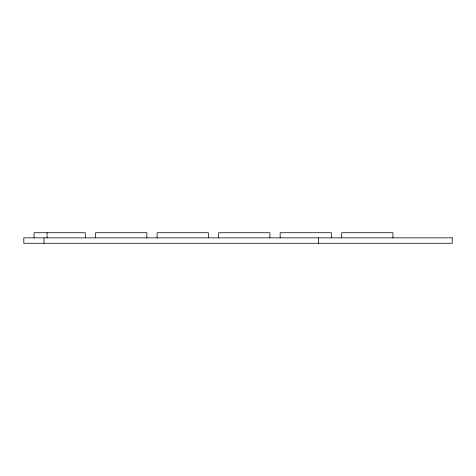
<?xml version="1.0" encoding="UTF-8"?>
<svg xmlns="http://www.w3.org/2000/svg" width="476" height="476" viewBox="0 0 476 476"><rect width="100%" height="100%" fill="white"/><g stroke="black" fill="none" stroke-linecap="round" stroke-linejoin="round"><path stroke-width="0.71" d="M392.938 237.851L392.938 232.728L341.673 232.728L341.673 237.851M331.415 237.851L331.415 232.728L280.15 232.728L280.15 237.851M318.527 237.851L318.527 243.272M269.892 237.851L269.892 232.728L218.621 232.728L218.621 237.851M208.369 237.851L208.369 232.728L157.098 232.728L157.098 237.851M146.846 237.851L146.846 232.728L95.575 232.728L95.575 237.851M85.323 237.851L85.323 232.728L34.052 232.728L34.052 237.851M47.064 232.728L47.064 237.851M43.988 237.851L43.988 243.272M452.2 237.851L23.8 237.851L23.8 243.272L452.2 243.272L452.2 237.851"/></g></svg>
